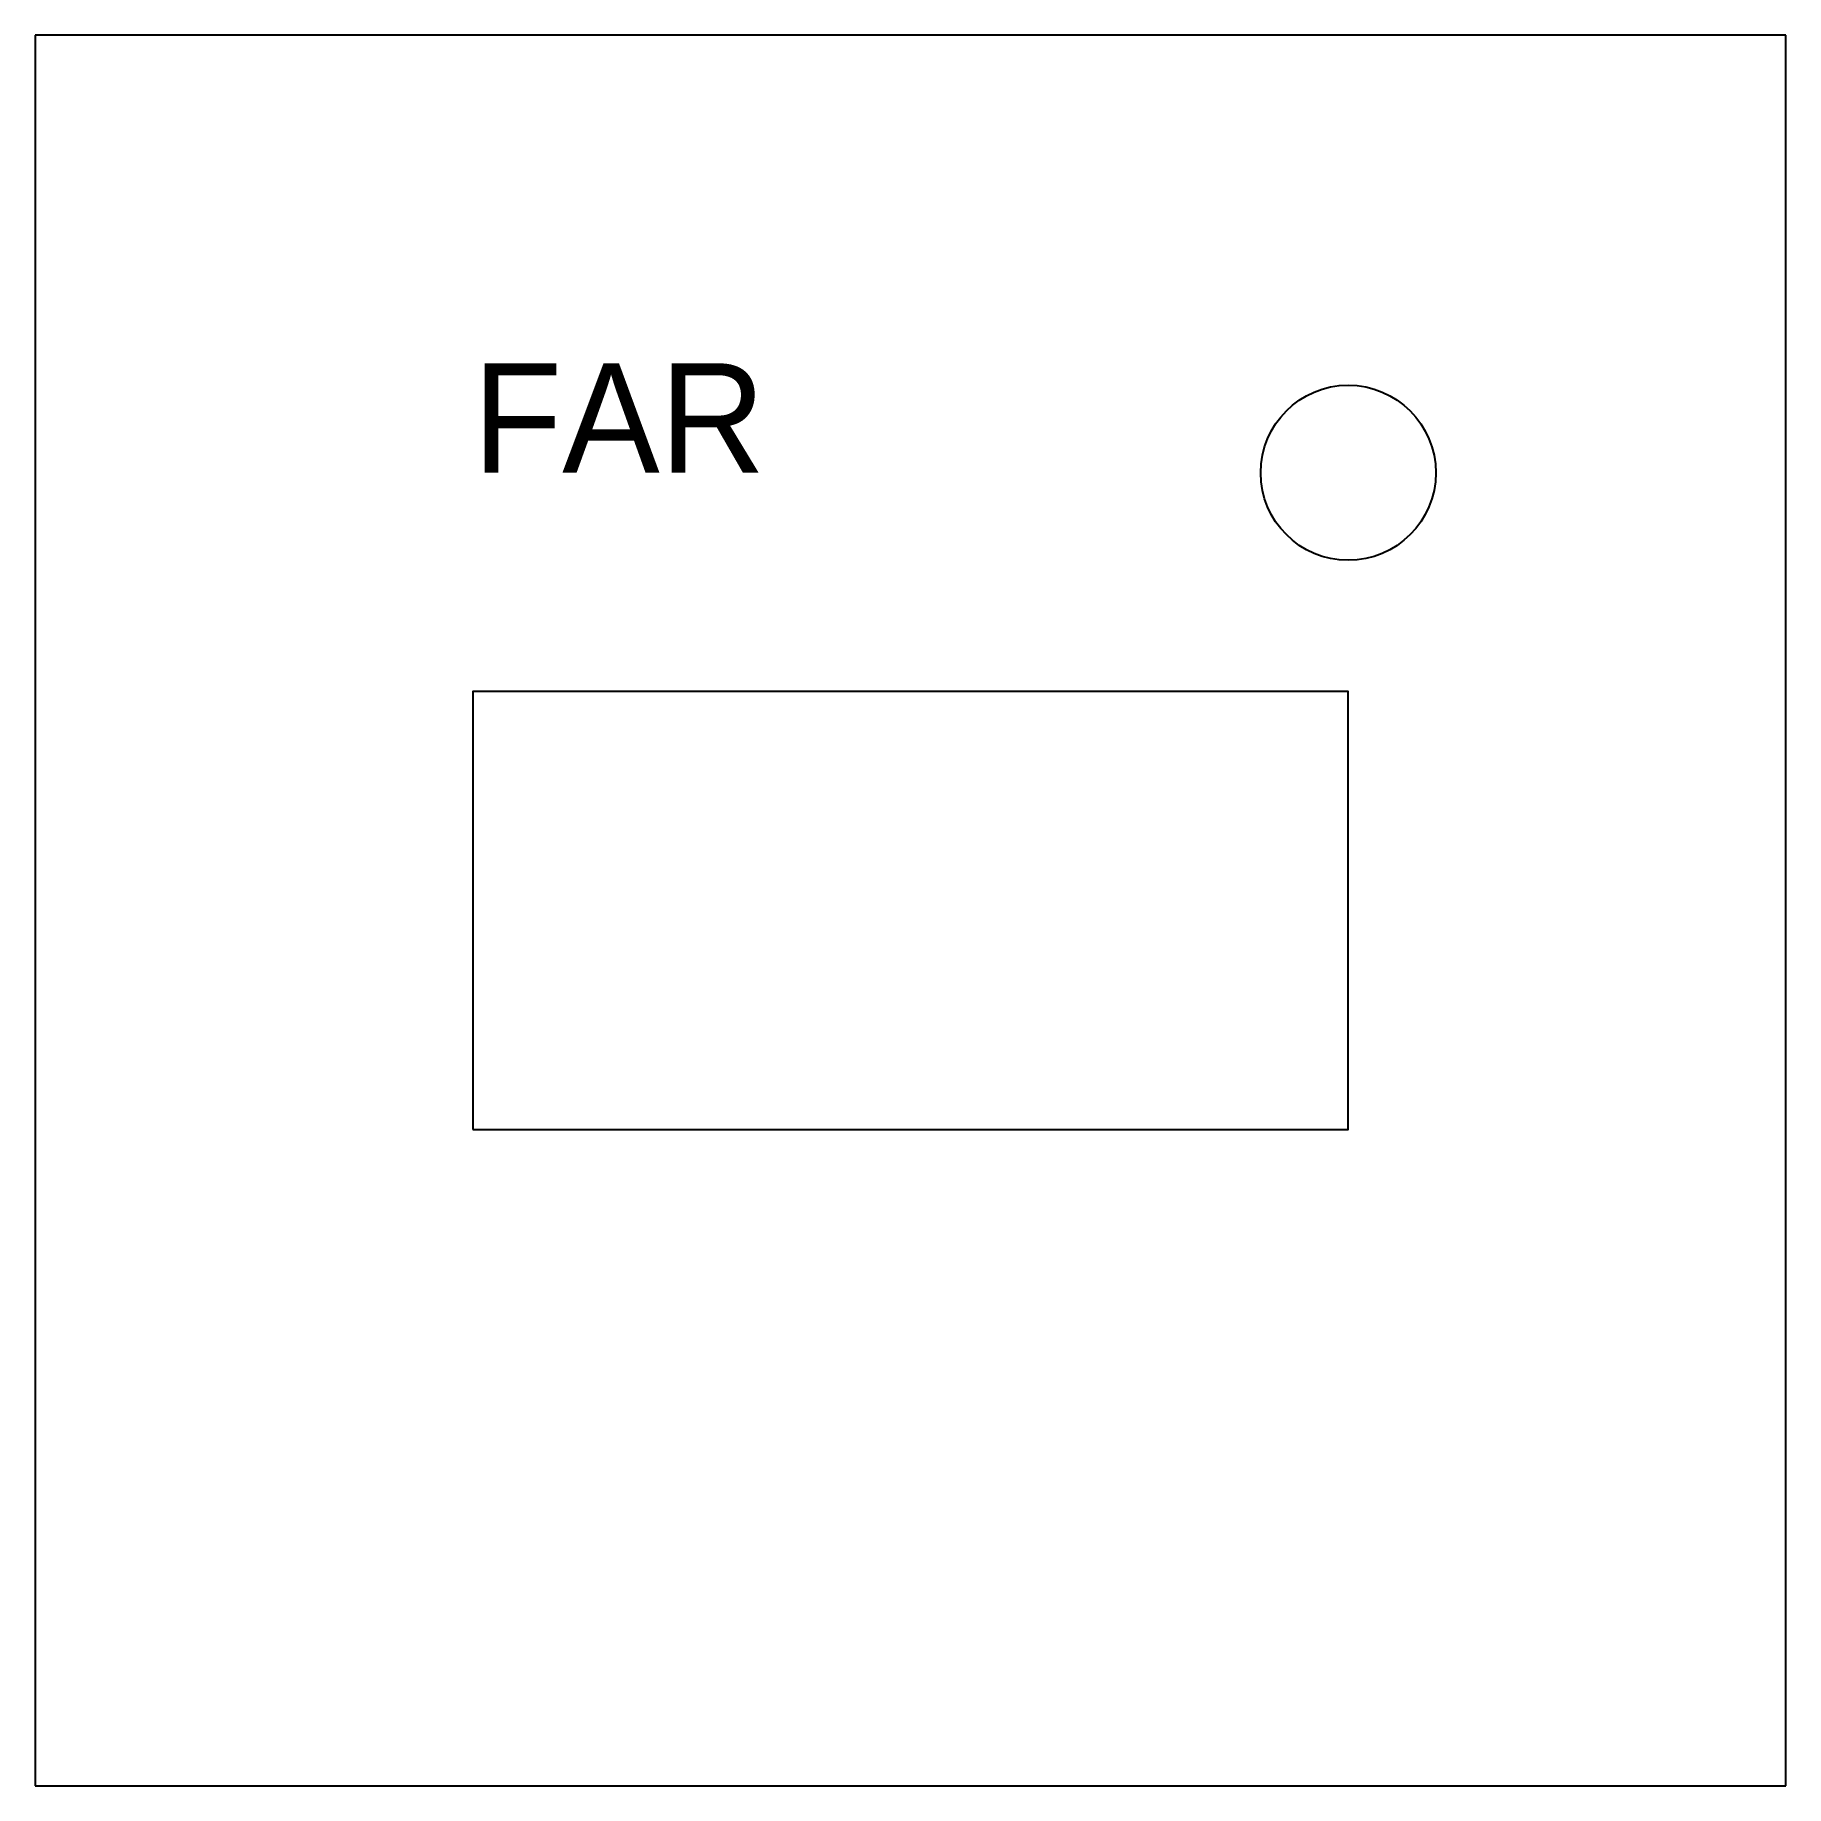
# Model space of a CAD drawing. Header units: millimetres. Extents: x 599990000 to 600010000, y 599990000 to 600010000.
import ezdxf

# ---------------------------------------------------------------- set-up
doc = ezdxf.new("R2010")
doc.units = ezdxf.units.MM
for name, color, linetype in [('A-ANNO-TEXT', 3, 'Continuous'), ('A-AREA', 2, 'Continuous'), ('A-WALL', 1, 'Continuous')]:
    doc.layers.add(name, color=color, linetype=linetype)

msp = doc.modelspace()

# ---------------------------------------------------------------- linework, layer by layer
at = {"layer": 'A-AREA'}
msp.add_lwpolyline([(599995000, 599997500), (600005000, 599997500), (600005000, 600002500), (599995000, 600002500)], close=True, dxfattribs=at)
at = {"layer": 'A-WALL'}
for p, q in [((600010000, 600010000), (599990000, 600010000)), ((599990000, 600010000), (599990000, 599990000)), ((600010000, 599990000), (600010000, 600010000)), ((599990000, 599990000), (600010000, 599990000))]:
    msp.add_line(p, q, dxfattribs=at)
msp.add_circle((600005000, 600005000), 1000, dxfattribs=at)

# ---------------------------------------------------------------- texts
at = {"layer": 'A-ANNO-TEXT'}
msp.add_text('FAR', height=1250, dxfattribs=at).set_placement((599995000, 600005000))

doc.saveas('drawing.dxf')
